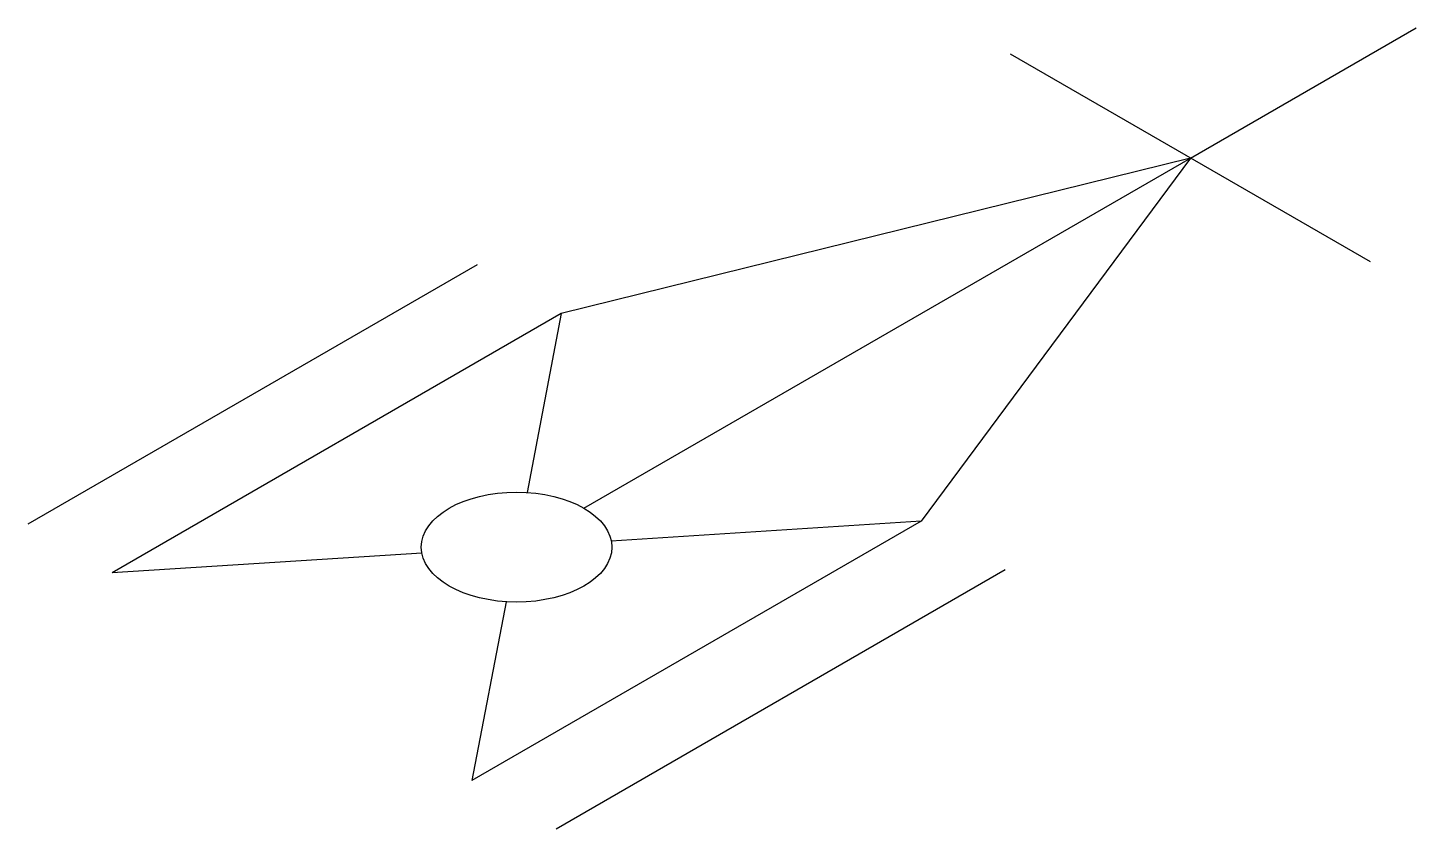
# Model space of a CAD drawing. Header units: millimetres. Extents: x -9995.69 to -9994.62, y -48.24 to -47.62.
import ezdxf

# ---------------------------------------------------------------- set-up
doc = ezdxf.new("R2010")
doc.units = ezdxf.units.MM
doc.layers.add('Tub_iso_válvulas', color=2, linetype='Continuous')

msp = doc.modelspace()

# ---------------------------------------------------------------- linework, layer by layer
at = {"layer": 'Tub_iso_válvulas', "color": 1}
for p, q in [((-9994.7982, -47.7197), (-9994.6241, -47.6192)), ((-9994.6595, -47.7998), (-9994.9369, -47.6396)), ((-9994.7982, -47.7197), (-9995.2833, -47.8396)), ((-9995.2659, -47.9897), (-9994.7982, -47.7197)), ((-9994.7982, -47.7197), (-9995.0059, -47.9998))]:
    msp.add_line(p, q, dxfattribs=at)
at = {"layer": 'Tub_iso_válvulas'}
for p, q in [((-9995.3483, -47.8021), (-9995.6947, -48.0021)), ((-9995.2833, -47.8396), (-9995.6297, -48.0396)), ((-9995.2833, -47.8396), (-9995.3097, -47.9775)), ((-9995.0059, -47.9998), (-9995.3523, -48.1998)), ((-9995.0059, -47.9998), (-9995.2448, -48.015)), ((-9995.3909, -48.0244), (-9995.6297, -48.0396)), ((-9994.941, -48.0373), (-9995.2874, -48.2373)), ((-9995.3259, -48.0619), (-9995.3523, -48.1998))]:
    msp.add_line(p, q, dxfattribs=at)
msp.add_ellipse((-9995.3178, -48.0197), major_axis=(-0.0735, 0), ratio=0.57735, dxfattribs=at)

doc.saveas('drawing.dxf')
